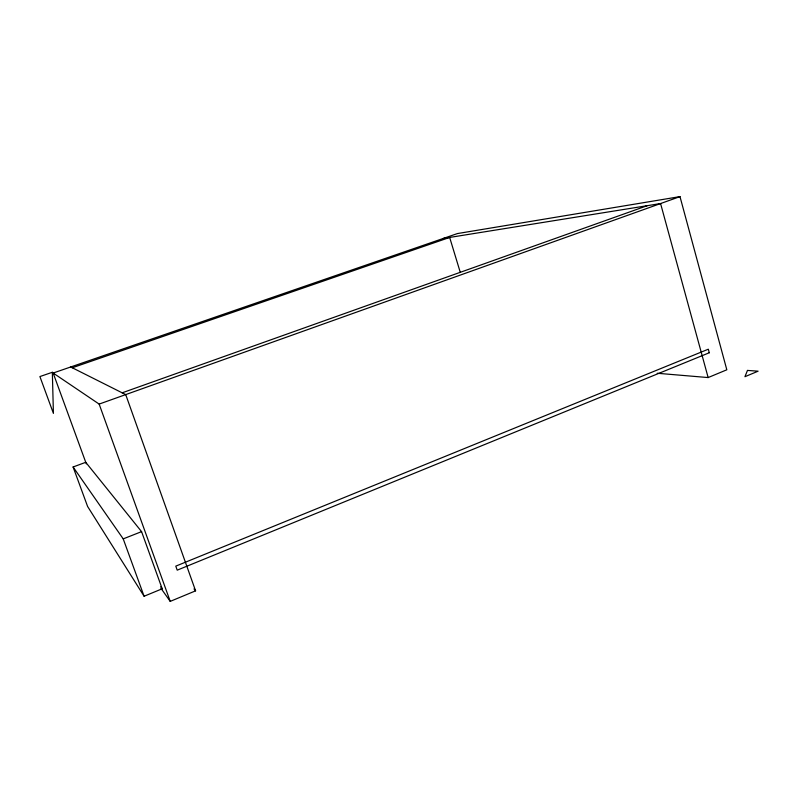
<?xml version="1.0" encoding="UTF-8"?>
<svg xmlns="http://www.w3.org/2000/svg" width="798" height="798" viewBox="0 0 798 798"><rect width="100%" height="100%" fill="white"/><g stroke="black" fill="none" stroke-linecap="round" stroke-linejoin="round"><path stroke-width="1.2" d="M160.917 588.256L170.233 601.383L195.59 590.839L125.715 394.601L70.713 366.98M657.223 373.264L708.145 377.564L726.818 369.793L679.986 196.617L457.384 233.575L53.157 373.035L86.314 463.847M144.089 596.246L162.194 588.784L141.575 531.638L85.745 462.301L73.097 466.99L87.59 506.441L144.089 596.246L123.221 538.879L73.097 466.99M123.221 538.879L141.575 531.638M53.157 373.035L99.152 404.087L679.986 196.617M122.174 392.816L647.208 205.694M72.279 367.768L449.663 237.435L460.147 271.948M443.159 238.482L660.574 203.55L708.145 377.564M193.994 588.914L195.59 590.839M160.747 586.759L162.194 588.784M99.152 404.087L170.233 601.383M747.477 370.422L744.923 376.716L758.1 371.18L747.477 370.422M709.282 352.756L177.216 570.161L175.779 566.141L708.315 349.205L709.282 352.756M52.339 372.277L39.9 376.566L53.416 413.384L52.339 372.277"/></g></svg>
